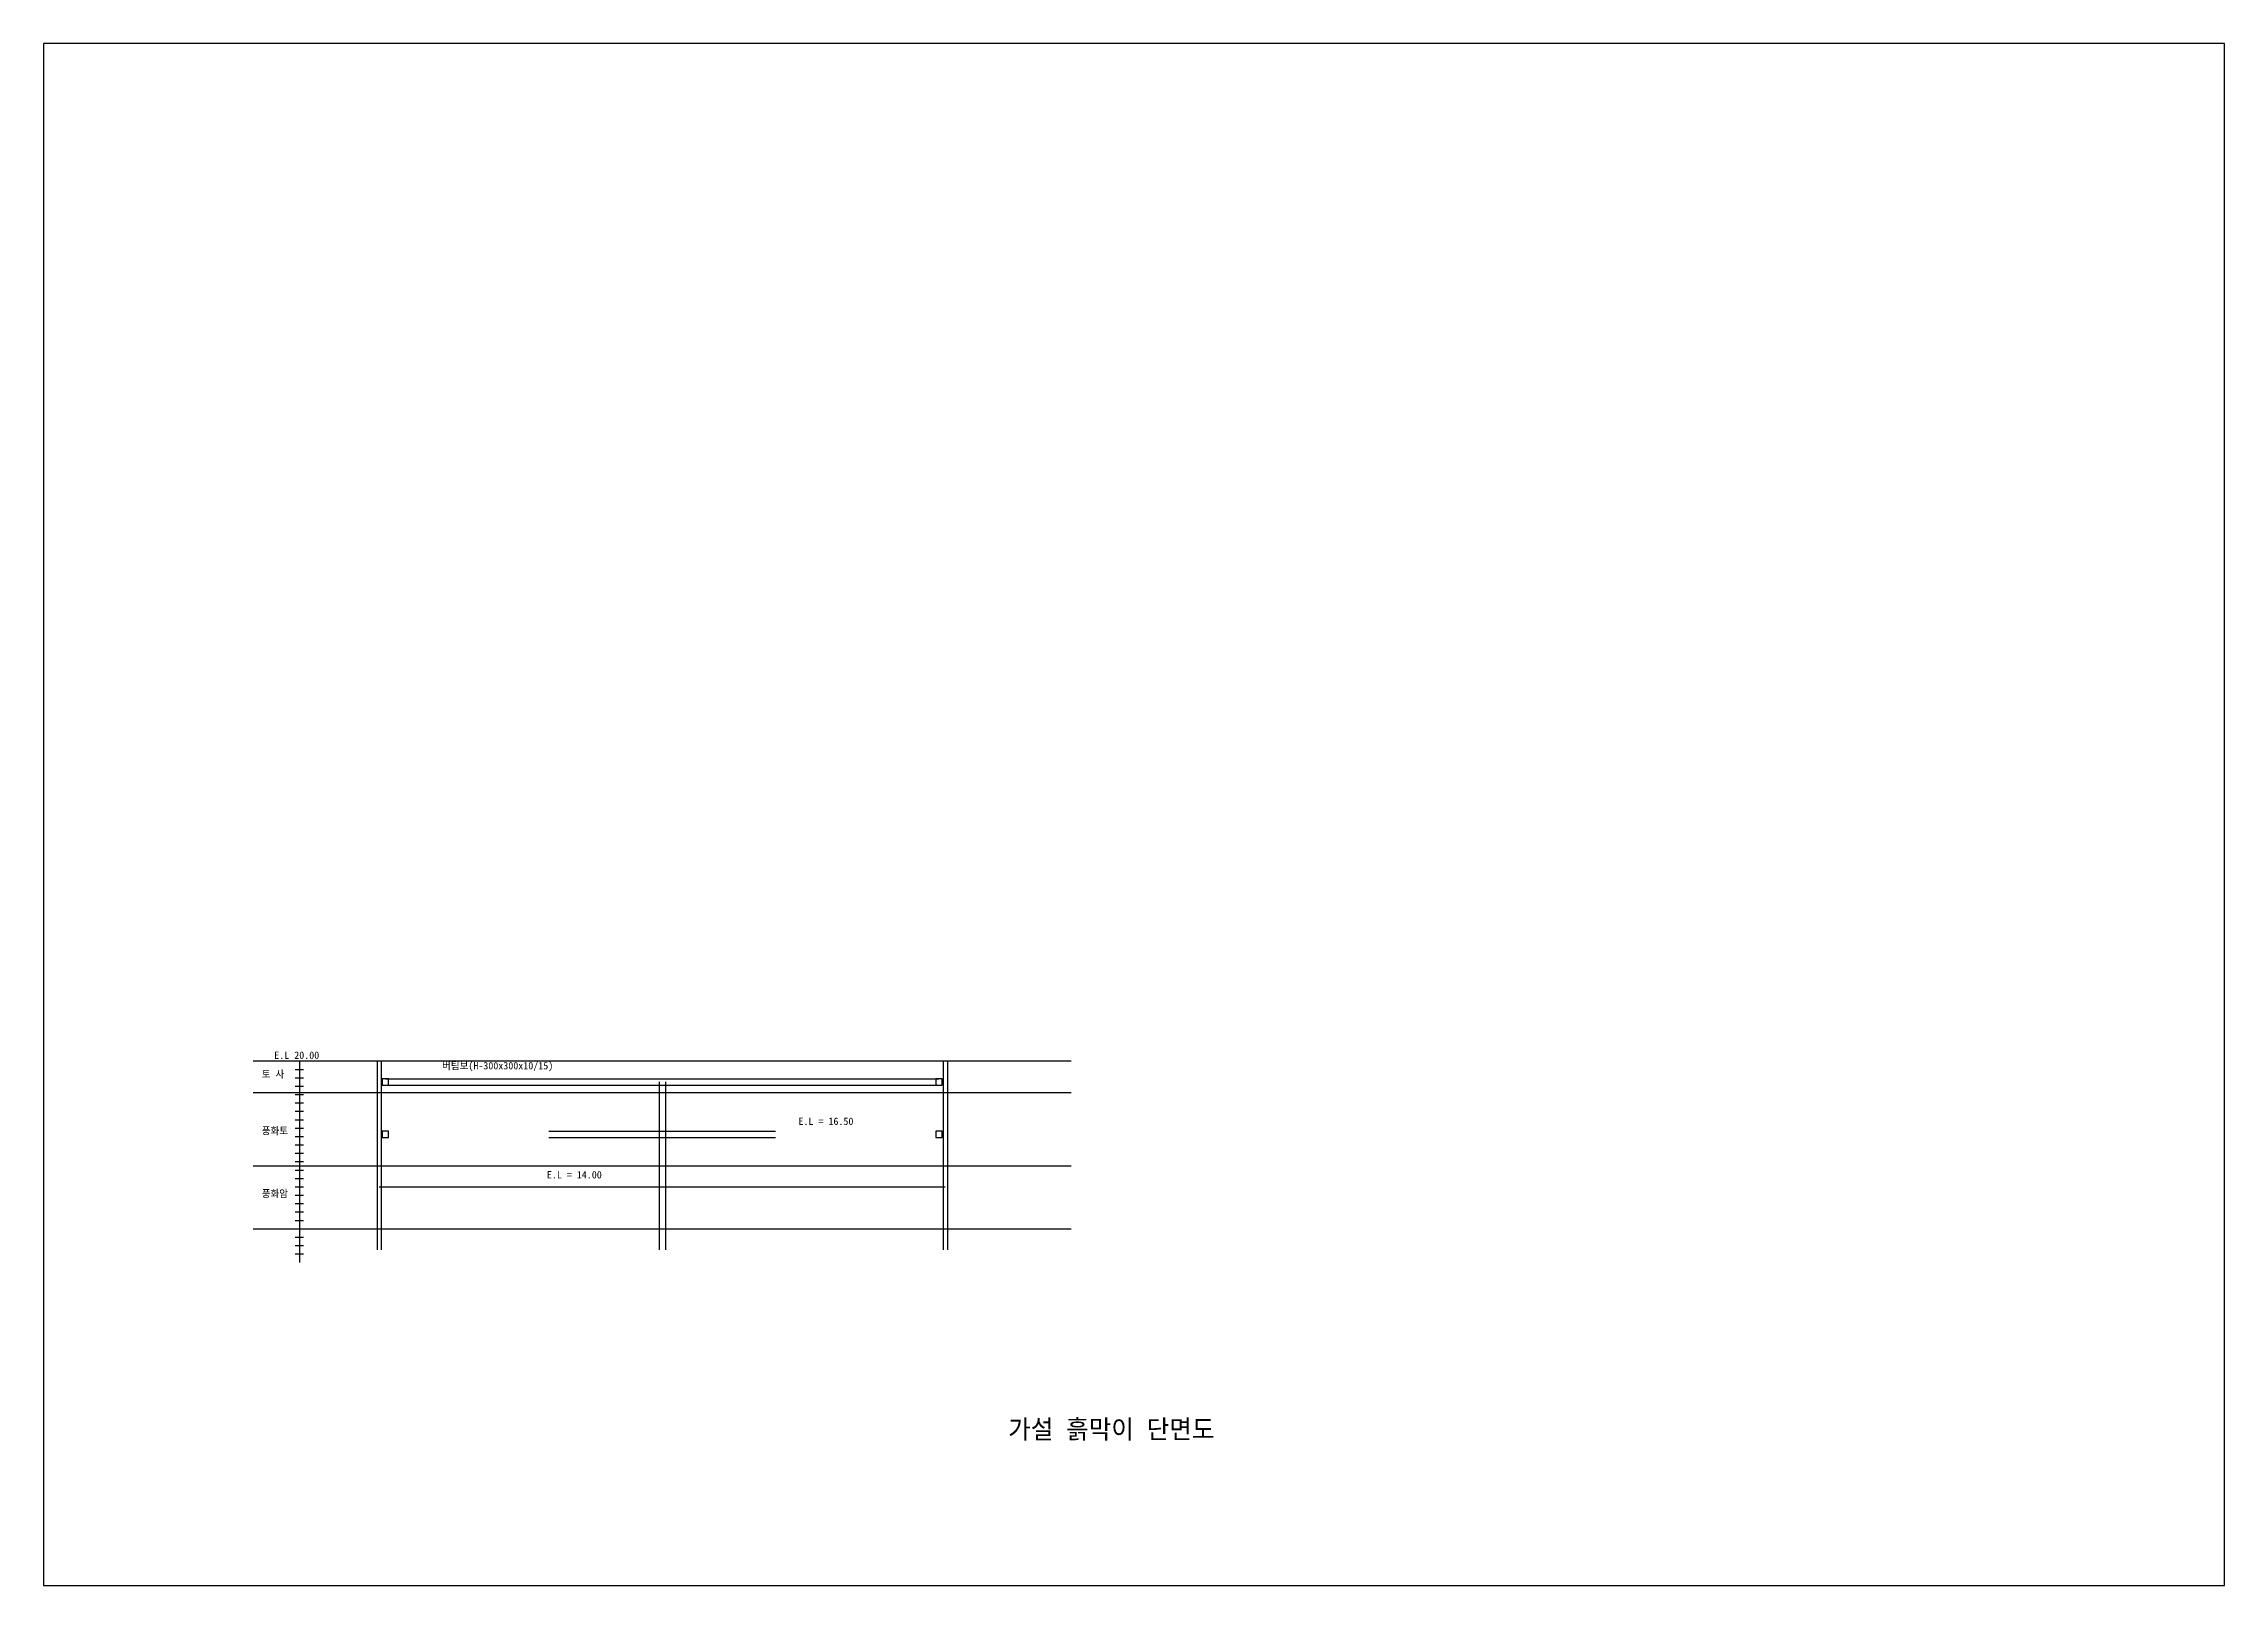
# Model space of a CAD drawing. Header units: millimetres. Extents: x -12000 to 98000, y -175000 to 25350.
# Drawn here: x -6000 to 98000, y -175000 to -101500 of the extents above; entities that cross this region are included whole.
import ezdxf

# ---------------------------------------------------------------- set-up
doc = ezdxf.new("R2010")
doc.units = ezdxf.units.MM
for name, color, linetype in [('_굴착선', 1, 'Continuous'), ('_띠장', 5, 'Continuous'), ('_버팀보', 4, 'Continuous'), ('_원지반선', 3, 'Continuous'), ('_중간말뚝', 6, 'Continuous'), ('_지시', 7, 'Continuous'), ('_지층', 9, 'Continuous'), ('_측면말뚝', 1, 'Continuous'), ('_치수', 2, 'Continuous'), ('FORM', 8, 'Continuous')]:
    doc.layers.add(name, color=color, linetype=linetype)

msp = doc.modelspace()

# ---------------------------------------------------------------- linework, layer by layer
at = {"layer": '_굴착선'}
msp.add_line((10000, -156000), (37000, -156000), dxfattribs=at)
at = {"layer": '_띠장'}
for points in [[(10150, -151150), (10450, -151150), (10450, -150850), (10150, -150850)], [(36550, -151150), (36850, -151150), (36850, -150850), (36550, -150850)], [(10150, -153650), (10450, -153650), (10450, -153350), (10150, -153350)], [(36550, -153650), (36850, -153650), (36850, -153350), (36550, -153350)]]:
    msp.add_lwpolyline(points, close=True, dxfattribs=at)
at = {"layer": '_버팀보'}
for p, q in [((10300, -150850), (36700, -150850)), ((10300, -151150), (36700, -151150)), ((18100, -153350), (28900, -153350)), ((18100, -153650), (28900, -153650))]:
    msp.add_line(p, q, dxfattribs=at)
at = {"layer": '_원지반선'}
msp.add_line((4000, -150000), (43000, -150000), dxfattribs=at)
at = {"layer": '_중간말뚝'}
for p, q in [((23350, -151000), (23350, -159000)), ((23650, -151000), (23650, -159000))]:
    msp.add_line(p, q, dxfattribs=at)
at = {"layer": '_지층'}
for p, q in [((4000, -151500), (43000, -151500)), ((4000, -155000), (43000, -155000)), ((4000, -158000), (43000, -158000))]:
    msp.add_line(p, q, dxfattribs=at)
at = {"layer": '_측면말뚝'}
for p, q in [((9900, -150000), (9900, -159000)), ((10100, -150000), (10100, -159000)), ((36900, -150000), (36900, -159000)), ((37100, -150000), (37100, -159000))]:
    msp.add_line(p, q, dxfattribs=at)
at = {"layer": '_치수'}
for p, q in [((6000, -150000), (6400, -150000)), ((6000, -150400), (6400, -150400)), ((6000, -150800), (6400, -150800)), ((6200, -150000), (6200, -159600)), ((6000, -151200), (6400, -151200)), ((6000, -151600), (6400, -151600)), ((6000, -152000), (6400, -152000)), ((6000, -152400), (6400, -152400)), ((6000, -152800), (6400, -152800)), ((6000, -153200), (6400, -153200)), ((6000, -153600), (6400, -153600)), ((6000, -154000), (6400, -154000)), ((6000, -154400), (6400, -154400)), ((6000, -154800), (6400, -154800)), ((6000, -155200), (6400, -155200)), ((6000, -155600), (6400, -155600)), ((6000, -156000), (6400, -156000)), ((6000, -156400), (6400, -156400)), ((6000, -156800), (6400, -156800)), ((6000, -157200), (6400, -157200)), ((6000, -157600), (6400, -157600)), ((6000, -158000), (6400, -158000)), ((6000, -158400), (6400, -158400)), ((6000, -158800), (6400, -158800)), ((6000, -159200), (6400, -159200))]:
    msp.add_line(p, q, dxfattribs=at)
at = {"layer": 'FORM'}
msp.add_lwpolyline([(-6000, -175000), (98000, -175000), (98000, -101500), (-6000, -101500)], close=True, dxfattribs=at)

# ---------------------------------------------------------------- texts
at = {"layer": '_지시'}
for s, height, p in [('E.L 20.00', 350, (5000, -149900)), ('토 사', 350, (4400, -150800)), ('버팀보(H-300x300x10/15)', 350, (13000, -150400)), ('E.L = 16.50', 350, (30000, -153050)), ('풍화토', 350, (4400, -153500)), ('E.L = 14.00', 350, (18000, -155600)), ('풍화암', 350, (4400, -156500)), ('가설 흙막이 단면도', 900, (40000, -168000))]:
    msp.add_text(s, height=height, dxfattribs=at).set_placement(p)

doc.saveas('drawing.dxf')
